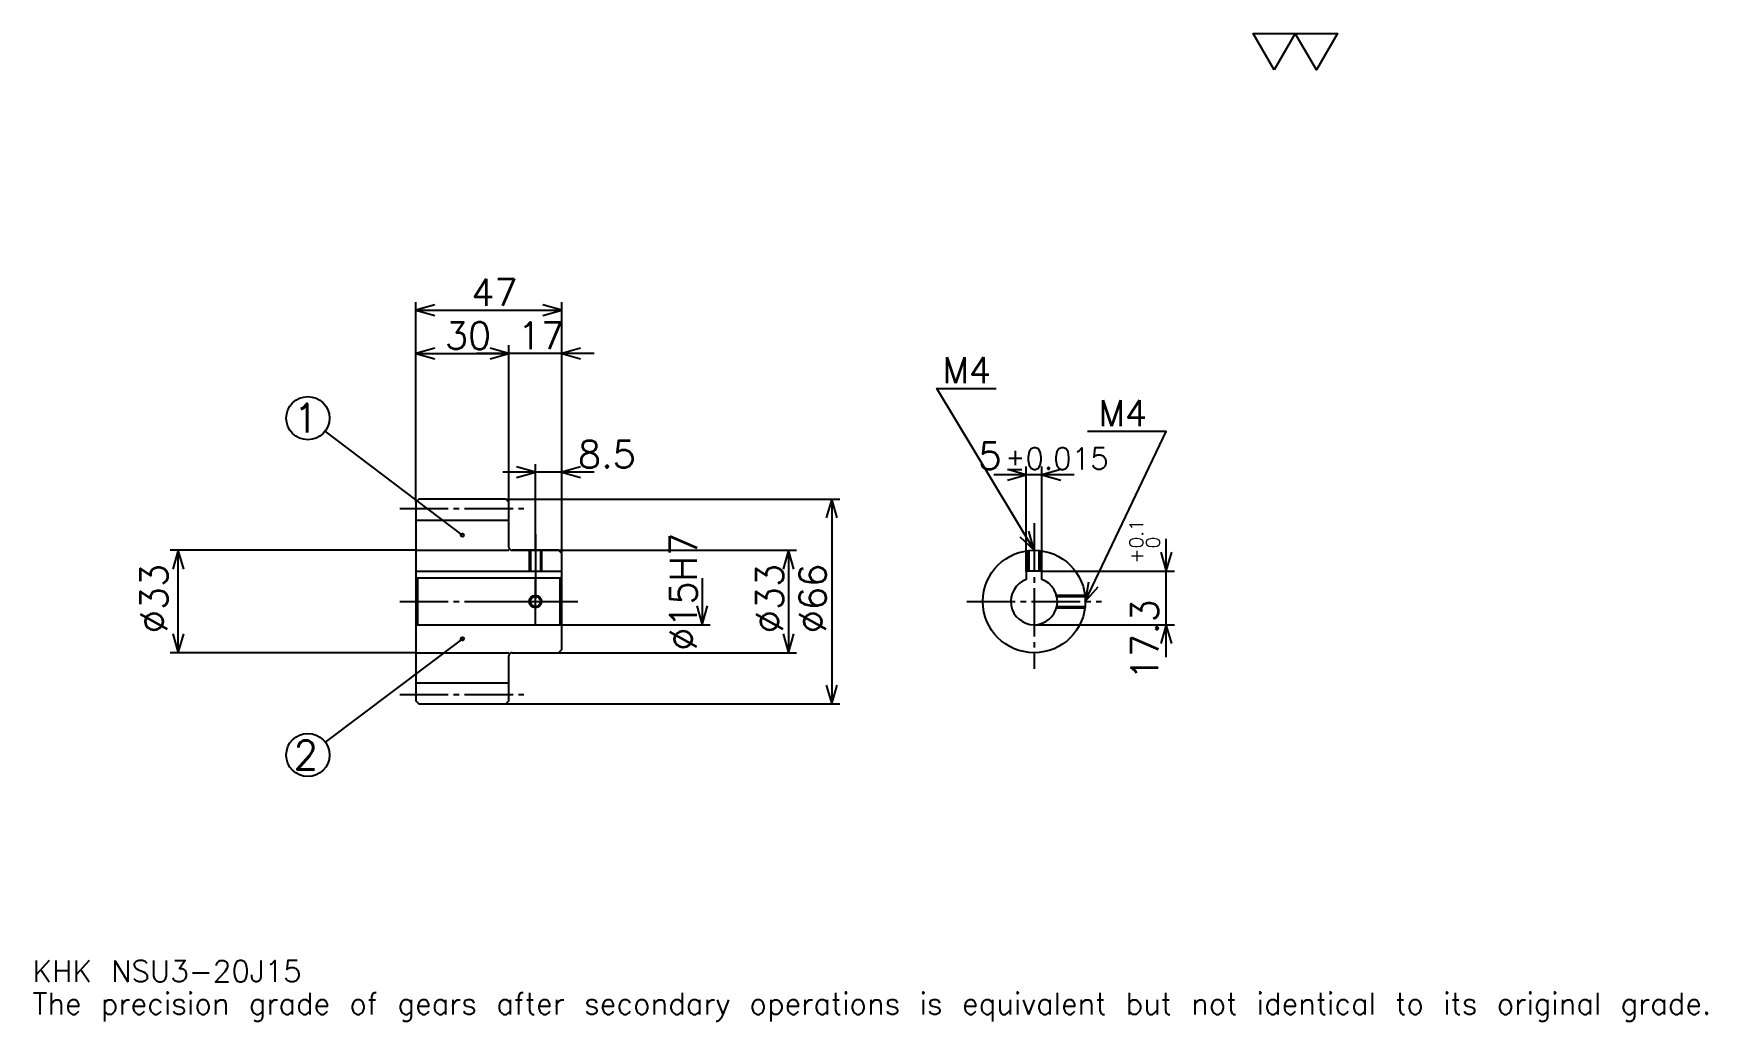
# Model space of a CAD drawing. Extents: x 18 to 557, y 6 to 325.
import ezdxf

# ---------------------------------------------------------------- set-up
doc = ezdxf.new("R2010")
doc.units = 0
doc.linetypes.add('DASHDOT', pattern=[20.869564, 15.652174, -1.73913, 1.73913, -1.73913])
doc.layers.get('0').update_dxf_attribs({"linetype": 'CONTINUOUS'})
doc.layers.add('DASHDOT', color=6, linetype='DASHDOT')
doc.styles.add('KANJI', font='TXT', dxfattribs={"bigfont": 'BIGFONT'})

msp = doc.modelspace()

# ---------------------------------------------------------------- linework, layer by layer
at = {"color": 5}
for p, q in [((140.869568, 174.739136), (140.869568, 238.217407)), ((187.869568, 174.739136), (187.869568, 238.217407)), ((140.869568, 235.608704), (187.869568, 235.608704)), ((140.869568, 221.695648), (170.869568, 221.695648)), ((198.304352, 221.695648), (160.434784, 221.695648)), ((170.869568, 174.739136), (170.869568, 224.304352)), ((155.869568, 163.114136), (111.632294, 196.62146)), ((198.304352, 183.434784), (168.934784, 183.434784)), ((179.369568, 174.739136), (179.369568, 186.043488)), ((337.521729, 151.539139), (337.521729, 185.195663)), ((342.521729, 151.539139), (342.521729, 185.195663)), ((352.956543, 182.58696), (327.086975, 182.58696)), ((140.869568, 173.739136), (140.869568, 174.739136)), ((169.869568, 174.739136), (187.869568, 174.739136)), ((170.869568, 173.739136), (170.869568, 174.739136)), ((179.369568, 158.239136), (179.369568, 174.739136)), ((179.369568, 158.239136), (179.369568, 174.739136)), ((187.869568, 174.739136), (277.434753, 174.739136)), ((187.869568, 157.239136), (187.869568, 174.739136)), ((274.82608, 174.739136), (274.82608, 108.739136)), ((382.608704, 123.804352), (382.608704, 161.973923)), ((140.869568, 158.239136), (61.739136, 158.239136)), ((64.347832, 125.239136), (64.347832, 158.239136)), ((171.869568, 158.239136), (187.869568, 158.239136)), ((187.869568, 158.239136), (263.521729, 158.239136)), ((260.913055, 158.239136), (260.913055, 125.239136)), ((342.521729, 151.539139), (385.217407, 151.539139)), ((233.08696, 149.239136), (233.08696, 134.239136)), ((155.869568, 129.739136), (111.644363, 96.440842)), ((187.869568, 134.239136), (235.695648, 134.239136)), ((340.021729, 134.239136), (385.217407, 134.239136)), ((140.869568, 125.239136), (61.739136, 125.239136)), ((171.869568, 125.239136), (187.869568, 125.239136)), ((187.869568, 125.239136), (263.521729, 125.239136)), ((169.869568, 108.739136), (187.869568, 108.739136)), ((187.869568, 108.739136), (277.434753, 108.739136))]:
    msp.add_line(p, q, dxfattribs=at)
at = {"color": 4}
for p, q in [((140.869568, 167.989136), (170.869568, 167.989136)), ((140.869568, 158.239136), (170.869568, 158.239136)), ((140.869568, 151.539139), (187.869568, 151.539139)), ((141.369568, 149.239136), (141.369568, 134.239136)), ((187.369568, 149.239136), (187.869568, 149.739136)), ((187.369568, 134.239136), (187.869568, 133.739136)), ((140.869568, 125.239136), (170.869568, 125.239136)), ((140.869568, 115.489136), (170.869568, 115.489136))]:
    msp.add_line(p, q, dxfattribs=at)
at = {"color": 7}
msp.add_lwpolyline([(417.391296, 313.043488), (410.608673, 324.800018), (437.739136, 324.800018), (430.956512, 313.043488), (424.17392, 324.800018), (417.391296, 313.043488)], dxfattribs=at)
at = {"color": 5}
for points in [[(146.956528, 237.347839), (140.869568, 235.608704), (146.956528, 233.869568)], [(181.782608, 233.869568), (187.869568, 235.608704), (181.782608, 237.347839)], [(146.956528, 223.434784), (140.869568, 221.695648), (146.956528, 219.956528)], [(164.782608, 219.956528), (170.869568, 221.695648), (164.782608, 223.434784)], [(164.782608, 219.956528), (170.869568, 221.695648), (164.782608, 223.434784)], [(193.956528, 223.434784), (187.869568, 221.695648), (193.956528, 219.956528)], [(340.021729, 158.239136), (308.717407, 210.413055), (327.847839, 210.413055)], [(356.521729, 141.739136), (382.608704, 196.5), (357.217407, 196.5)], [(173.282608, 181.695648), (179.369568, 183.434784), (173.282608, 185.17392)], [(193.956528, 185.17392), (187.869568, 183.434784), (193.956528, 181.695648)], [(331.434784, 180.847839), (337.521729, 182.58696), (331.434784, 184.326096)], [(348.608704, 184.326096), (342.521729, 182.58696), (348.608704, 180.847839)], [(276.565216, 168.652176), (274.82608, 174.739136), (273.086945, 168.652176)], [(335.398743, 162.563889), (340.021729, 158.239136), (338.381317, 164.353439)], [(66.08696, 152.152176), (64.347832, 158.239136), (62.608704, 152.152176)], [(262.652161, 152.152176), (260.913055, 158.239136), (259.17392, 152.152176)], [(380.869568, 157.626099), (382.608704, 151.539139), (384.347839, 157.626099)], [(357.569519, 147.982361), (356.521729, 141.739136), (360.709656, 146.48645)], [(231.347839, 140.326096), (233.08696, 134.239136), (234.82608, 140.326096)], [(62.608704, 131.326096), (64.347832, 125.239136), (66.08696, 131.326096)], [(259.17392, 131.326096), (260.913055, 125.239136), (262.652161, 131.326096)], [(384.347839, 128.152176), (382.608704, 134.239136), (380.869568, 128.152176)], [(273.086945, 114.826096), (274.82608, 108.739136), (276.565216, 114.826096)]]:
    msp.add_lwpolyline(points, dxfattribs=at)
at = {"color": 4}
for points in [[(170.869568, 159.239136), (170.869568, 173.739136), (169.869568, 174.739136), (141.869568, 174.739136), (140.869568, 173.739136), (140.869568, 133.739136)], [(171.869568, 125.239136), (186.869568, 125.239136), (187.869568, 126.239136), (187.869568, 157.239136), (186.869568, 158.239136), (171.869568, 158.239136)], [(177.369568, 158.239136), (177.369568, 151.539139)], [(177.749573, 158.239136), (177.749573, 151.539139)], [(180.989563, 158.239136), (180.989563, 151.539139)], [(181.369568, 158.239136), (181.369568, 151.539139)], [(338.021729, 151.539139), (338.021729, 158.117477)], [(338.401733, 151.539139), (338.401733, 158.159424)], [(341.641724, 151.539139), (341.641724, 158.159424)], [(342.021729, 151.539139), (342.021729, 158.117477)], [(342.521729, 148.810211), (342.521729, 151.539139), (337.521729, 151.539139), (337.521729, 148.810211)], [(140.869568, 133.739136), (141.369568, 134.239136), (187.369568, 134.239136), (187.369568, 149.239136), (141.369568, 149.239136), (140.869568, 149.739136)], [(347.250153, 143.739136), (356.400085, 143.739136)], [(347.344696, 143.359131), (356.442017, 143.359131)], [(347.250153, 139.739136), (356.400085, 139.739136)], [(347.344696, 140.119141), (356.442017, 140.119141)], [(140.869568, 133.739136), (140.869568, 109.739136), (141.869568, 108.739136), (169.869568, 108.739136), (170.869568, 109.739136), (170.869568, 124.239136)]]:
    msp.add_lwpolyline(points, dxfattribs=at)
at = {"color": 5}
for centre, radius in [((106.08696, 200.821747), 6.956522), ((155.869568, 163.114136), 0.521739), ((155.869568, 129.739136), 0.521739), ((106.08696, 92.256531), 6.956522)]:
    msp.add_circle(centre, radius, dxfattribs=at)
at = {"color": 4}
for centre, radius in [((340.021729, 141.739136), 16.5), ((179.369568, 141.739136), 1.62)]:
    msp.add_circle(centre, radius, dxfattribs=at)
at = {"color": 7}
msp.add_circle((179.369568, 141.739136), 2, dxfattribs=at)
at = {"color": 4}
for centre, radius, start, end in [((171.869568, 159.239136), 1, 180, 270), ((340.021729, 141.739136), 7.5, 109.47122094, 70.52877906), ((171.869568, 124.239136), 1, 90, 180)]:
    msp.add_arc(centre, radius, start, end, dxfattribs=at)
at = {"layer": 'DASHDOT', "color": 7}
for p, q in [((135.652176, 171.739136), (176.08696, 171.739136)), ((340.021729, 166.934784), (340.021729, 120.021744)), ((179.369568, 158.239136), (179.369568, 141.739136)), ((135.652176, 141.739136), (193.08696, 141.739136)), ((318.304352, 141.739136), (361.739136, 141.739136)), ((135.652176, 111.739136), (176.08696, 111.739136))]:
    msp.add_line(p, q, dxfattribs=at)
for points in [[(179.369568, 163.456528), (179.369568, 146.321747)], [(179.369568, 134.521744), (179.369568, 148.956528)], [(172.152176, 141.739136), (186.58696, 141.739136)]]:
    msp.add_lwpolyline(points, dxfattribs=at)

# ---------------------------------------------------------------- texts
at = {"color": 7, "style": 'KANJI'}
for s, height, p in [('47', 8.695652, (158.717392, 237)), ('30', 8.695652, (150.217392, 223.08696)), ('17', 8.695652, (173.717392, 223.08696)), ('M4', 8.347826, (310.456543, 212.152176)), ('1', 9.275362, (101.44928, 196.184067)), ('M4', 8.347826, (360.695679, 198.239136)), ('8.5', 8.695652, (193.08696, 184.826096)), ('5', 8.695652, (322.072205, 184.326096)), ('%%p0.015', 6.956522, (330.67981, 184.326096)), ('2', 9.275362, (101.44928, 87.618851)), ('KHK NSU3-20J15', 6.956522, (17.391304, 19.130434)), ('The precision grade of gears after secondary operations is equivalent but not identical to its original grade.', 6.956522, (17.391304, 8.695652))]:
    msp.add_text(s, height=height, dxfattribs=at).set_placement(p)
for s, height, p in [('%%c15H7', 8.695652, (231.347839, 125.869568)), ('0.1', 4.347826, (375.130432, 158.872498)), ('0', 4.347826, (380.521729, 158.872498)), ('+', 4.347826, (375.130432, 154.002945)), ('%%c33', 8.695652, (60.869568, 131.521744)), ('%%c33', 8.695652, (259.17392, 131.521744)), ('%%c66', 8.695652, (273.086945, 131.521744)), ('17.3', 8.695652, (380, 116.364716))]:
    msp.add_text(s, height=height, rotation=90, dxfattribs=at).set_placement(p)

doc.saveas('drawing.dxf')
